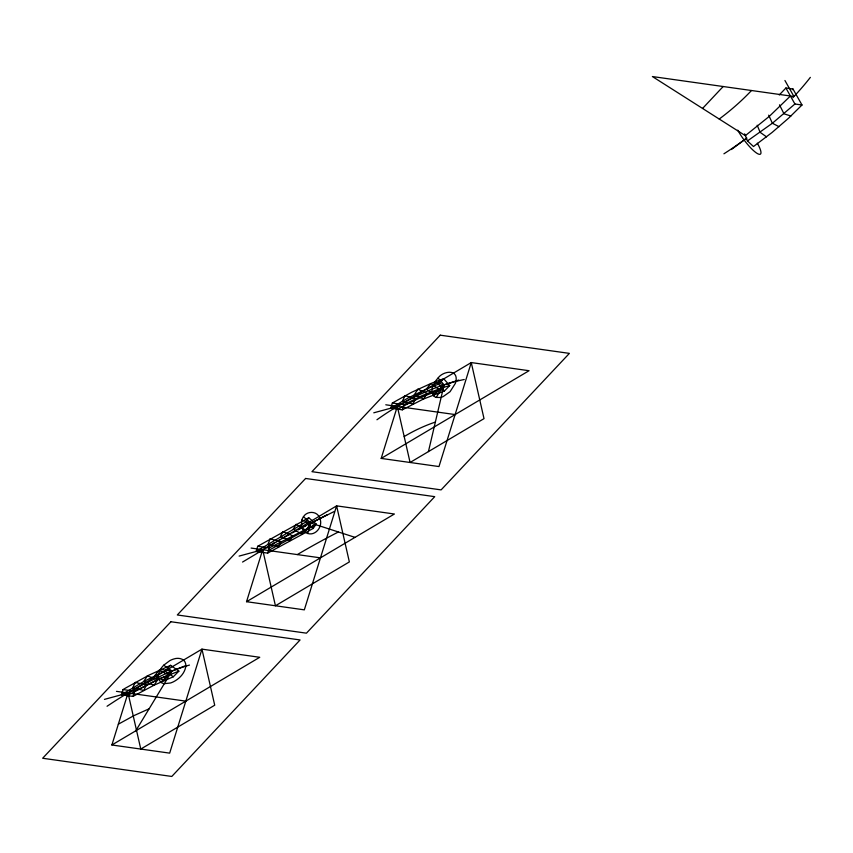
<?xml version="1.0" encoding="UTF-8"?>
<svg xmlns="http://www.w3.org/2000/svg" width="853" height="853" viewBox="0 0 853 853"><rect width="100%" height="100%" fill="white"/><g stroke="black" fill="none" stroke-linecap="round" stroke-linejoin="round"><path stroke-width="1.28" d="M428.43 451.61L444.082 384.874L438.101 378.039C442.217 371.673 456.899 368.539 456.195 379.51A33.235 16.26 -29.4 0 1 455.385 383.328L450.064 391.698L443.144 396.602A8.434 4.126 -29.4 0 1 440.319 397.498L436.214 397.413A17.486 8.551 -29.4 0 1 433.559 395.707L431.949 390.962A33.128 16.218 -29.4 0 1 432.887 386.132L434.849 382.165A21.688 10.62 -29.4 0 1 438.079 378.039M121.435 694.779L123.056 689.576L125.359 688.179L148.87 675.192L170.621 665.308L178.874 671.14L173.319 676.781L154.094 685.172L132.993 696.4L121.435 694.779L143.667 681.547L165.066 670.948L170.621 665.308M111.882 744.989L128.025 692.988L201.958 649.144L259.738 657.29L111.882 744.989L169.672 753.135L201.958 649.144L214.711 705.207L140.777 749.062L128.025 692.988L131.618 690.887M132.993 696.4L134.614 691.207L159.874 678.572M256.092 551.486L257.702 546.293L308.743 517.739L316.228 524.073L313.147 528.455L267.65 553.117L256.092 551.486L305.662 522.121L308.743 517.739M246.538 601.696L394.395 514.007L336.604 505.861L304.329 609.852L246.538 601.696L262.681 549.705L239.117 556.092M267.65 553.117L269.26 547.925L316.228 524.073M301.845 520.127A17.092 8.359 -29.4 0 1 303.423 516.769C306.92 510.904 316.57 510.798 319.427 517.291A43.503 21.293 -29.4 0 1 320.451 520.287C322.146 527.442 315.258 535.919 307.72 533.498L310.95 523.102L327.339 514.679M390.749 408.203L392.359 403.011L411.487 392.359L430.861 383.53A126.862 62.077 -29.4 0 1 443.731 378.743L449.712 385.567L444.434 390.994L423.568 398.969L402.307 409.835L390.749 408.203L408.331 397.85L426.351 389.064A119.9 58.676 -29.4 0 1 430.882 387.134L438.453 384.17L443.731 378.743M381.195 458.413L397.327 406.423L471.261 362.568L529.052 370.714L381.195 458.413L438.975 466.559L471.261 362.568L484.014 418.642L410.08 462.486L397.327 406.423L400.228 404.727A120.849 59.145 -29.4 0 1 444.093 384.799M402.307 409.835L403.917 404.631L422.16 395.6L440.009 388.584A109.845 53.76 -29.4 0 1 449.712 385.567M160.417 669.413L158.381 674.328A28.799 14.096 -29.4 0 0 158.402 678.785L160.854 682.325A18.745 9.17 -29.4 0 0 164.33 683.658L170.408 683.008A11.185 5.47 -29.4 0 0 173.681 681.675C179.333 678.721 184.355 673.614 185.666 667.195A28.885 14.138 -29.4 0 0 185.634 663.709C184.643 658.537 178.266 657.439 173.991 658.942A11.206 5.481 -29.4 0 0 169.747 660.68L163.723 665.201A20.003 9.788 -29.4 0 0 160.439 669.413L171.975 671.044A105.196 51.479 -29.4 0 1 189.483 665.073M135.798 730.797L171.975 671.044L163.723 665.201M436.214 397.413L444.082 384.874L458.754 380.054M307.709 533.498A22.562 11.046 -29.4 0 1 305.96 532.688L305.598 532.475A30.537 14.949 -29.4 0 1 304.788 531.856L310.95 523.102L303.455 516.758M792.384 89.704L792.981 88.989L802.001 105.004L788.737 118.045L772.082 132.46L753.487 146.535L747.452 140.937L744.616 133.868M792.981 88.989L785.901 87.998L779.269 94.96M702.563 108.448L723.173 86.516M790.411 95.994L769.257 116.403L745.33 135.638M433.527 395.728L444.082 384.874A113.993 55.786 -29.4 0 1 464.245 379.51M160.854 682.325L171.975 671.044L167.668 672.782M802.001 105.004L794.921 104.002L772.36 123.258L747.452 140.937M731.384 149.531L746.833 138.015A210.712 103.117 -29.4 0 1 723.92 153.807M107.062 706.252L114.931 701.081A211.917 103.703 -29.4 0 1 128.025 692.988L104.461 699.375M242.561 562.052L336.604 505.861L349.357 561.924L275.434 605.779L262.681 549.705M263.044 549.492L264.825 548.436M268.46 550.516L315.813 524.67M127.214 695.59L159.223 678.86M118.343 724.186L134.188 715.507L149.104 708.822M267.149 547.072L267.703 546.752M267.842 546.666L268.428 546.325M268.535 546.261L269.153 545.909M269.228 545.867L272.704 543.851M397.967 409.227L407.169 404.141M272.8 543.798L273.397 543.457M273.536 543.382L274.101 543.052M274.271 542.956L274.805 542.647M276.479 541.698L280.189 539.608M281.885 538.648L282.428 538.35M282.599 538.254L283.185 537.934M283.324 537.859L283.932 537.518M284.038 537.454L287.632 535.471M287.706 535.428L288.357 535.076M288.463 535.012L289.082 534.682M289.22 534.596L289.807 534.277M289.988 534.191L290.542 533.882M292.27 532.944L296.108 530.875M297.868 529.937L298.433 529.638M298.603 529.553L299.2 529.233M299.339 529.159L299.979 528.817M300.085 528.764L300.757 528.402M300.821 528.37L303.796 526.802M303.871 526.77L304.542 526.418M304.649 526.354L305.289 526.024M305.438 525.949L306.035 525.64M306.216 525.544L306.792 525.245M307.794 524.723L308.381 524.424M308.583 524.318L310.897 523.124M311.782 522.676L334.323 511.469M159.884 678.647L178.874 671.14M160.567 678.348L169.96 674.435M167.465 672.868L143.261 684.415A179.727 87.955 -29.4 0 0 131.757 690.802M172.221 670.948L185.048 665.905M373.774 412.809L397.327 406.423A140.894 68.944 -29.4 0 0 376.951 419.761M392.359 403.011L403.917 404.631M385.78 404.791L455.118 414.569M257.702 546.293L269.26 547.925M251.123 548.074L320.461 557.851M123.056 689.576L134.614 691.207M116.466 691.356L185.815 701.134M434.849 382.165L444.082 384.874M790.902 116.019L783.982 113.801L779.493 104.834M355.008 537.358L301.802 520.138L301.461 526.002A43.492 21.282 -29.4 0 0 302.538 529.052L304.788 531.856M779.045 126.67L772.36 123.258L768.692 115.155M745.746 135.904L652.396 76.546L793.951 96.496L784.931 80.491M165.066 670.948L173.319 676.781M766.538 136.864L760.151 132.332L757.187 125.252M305.662 522.121L313.147 528.455M438.453 384.17L444.434 390.994M785.901 87.998L794.921 104.002M751.482 90.514A147.494 72.185 -29.4 0 1 719.228 119.036M757.336 143.197A21.069 4.66 53.3 0 1 756.622 153.082A21.069 4.66 53.3 0 1 737.77 130.178M810.35 77.367A210.712 103.117 -29.4 0 1 792.906 97.605M404.205 436.544A81.035 39.654 -29.4 0 1 435.35 422.086M407.19 404.194A104.908 51.34 -29.4 0 1 443.038 389.32M297.334 554.578A377.506 184.749 -29.4 0 1 338.385 531.995M270.177 538.872L268.087 543.958L278.739 546.837L280.818 541.74L270.177 538.872M405.068 395.717L402.403 401.134L412.948 404.045L415.614 398.628L405.068 395.717M135.296 682.421L132.62 687.859L143.752 690.44L146.428 685.012L135.296 682.421M282.919 531.6L280.424 536.516L290.073 540.599L292.558 535.684L282.919 531.6M296.13 524.371L293.304 529.052L301.877 534.298L304.702 529.617L296.13 524.371M417.938 389.213L414.302 394.736L423.568 398.969L427.204 393.436L417.938 389.213M147.377 675.949L143.667 681.547L154.094 685.172L157.805 679.585L147.377 675.949M430.861 383.53L426.351 389.064L434.081 394.608L438.602 389.075L430.861 383.53M159.191 670.234L154.51 675.896L163.968 680.609L168.649 674.958L159.191 670.234M170.931 621.741L42.65 758.253L171.794 776.454L300.085 639.953L170.931 621.741M305.587 478.458L177.307 614.97L306.451 633.171L434.731 496.659L305.587 478.458M440.244 335.176L311.953 471.677L441.108 489.889L569.388 353.377L440.244 335.176"/></g></svg>
